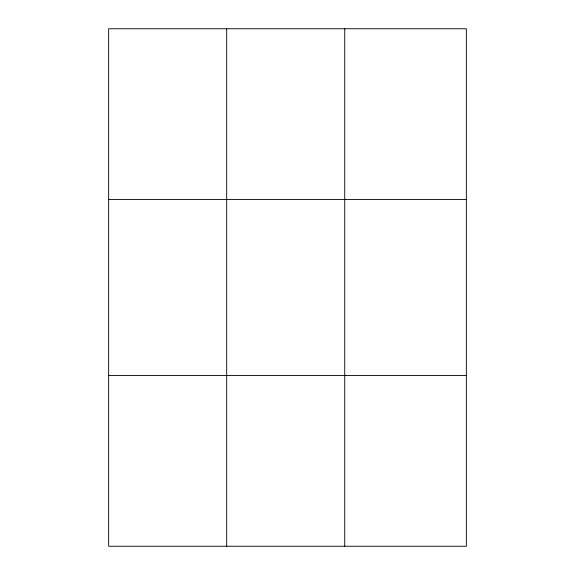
<?xml version="1.0" encoding="UTF-8"?>
<svg xmlns="http://www.w3.org/2000/svg" width="575" height="575" viewBox="0 0 575 575"><rect width="100%" height="100%" fill="white"/><g stroke="black" fill="none" stroke-linecap="round" stroke-linejoin="round"><path stroke-width="0.86" d="M226.687 28.75L226.687 546.25M344.734 28.75L344.734 546.25M466.361 375.475L466.361 546.25L108.639 546.25L108.639 28.75L466.361 28.75L466.361 375.475L108.639 375.475M108.639 199.525L466.361 199.525"/></g></svg>
